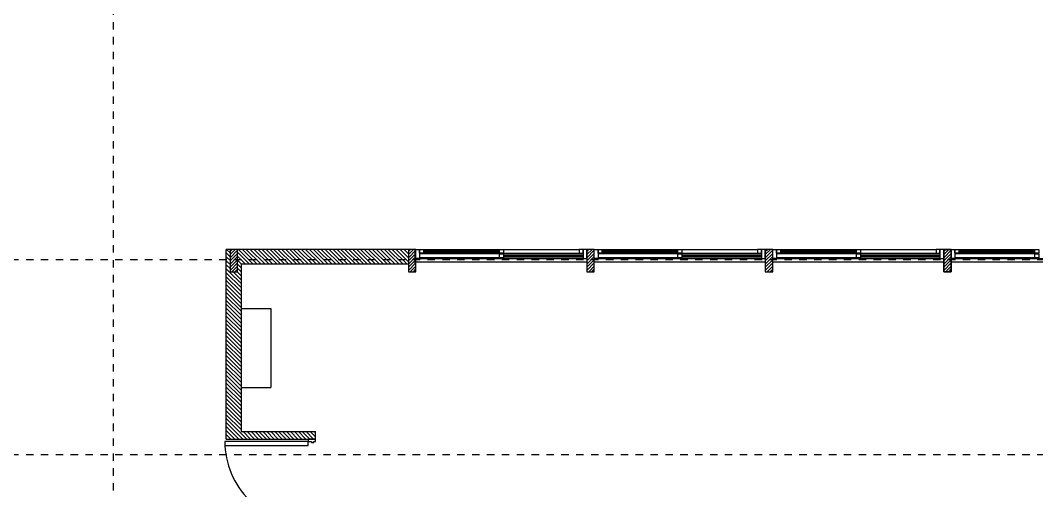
# Model space of a CAD drawing. Header units: metres. Extents: x -22 to 82, y -7 to 32.
# Drawn here: x -10.76 to 2.91, y 6.46 to 12.78 of the extents above; entities that cross this region are included whole.
import ezdxf

# ---------------------------------------------------------------- set-up
doc = ezdxf.new("R2010")
doc.units = ezdxf.units.M
doc.header["$LTSCALE"] = 2
doc.header["$MEASUREMENT"] = 0
doc.linetypes.add('BORDER', pattern=[44.45, 12.7, -6.35, 12.7, -6.35, 0, -6.35])
doc.linetypes.add('DASHDOT', pattern=[25.4, 12.7, -6.35, 0, -6.35])
doc.layers.add('ZLINEA_DE_EJES', color=6, linetype='BORDER')
doc.layers.add('ZSILUETAEDIFICIO', color=253, linetype='CONTINUOUS')

msp = doc.modelspace()

# ---------------------------------------------------------------- hatches: boundary and pattern name
at = {"layer": 'ZSILUETAEDIFICIO'}
h = msp.add_hatch(dxfattribs=at)
h.set_pattern_fill('_USER', color=256, scale=0.03, angle=225, pattern_type=0)
h.set_pattern_definition([(225, (-5.49437, 8.558854), (0.0212132, -0.0212132), [])])
h.paths.add_polyline_path([(-7.844, 9.7), (-7.944, 9.7), (-7.944, 9.4), (-7.844, 9.4)])
h = msp.add_hatch(dxfattribs=at)
h.set_pattern_fill('_USER', color=256, scale=0.03, angle=225, pattern_type=0)
h.set_pattern_definition([(225, (-3.09437, 8.558854), (0.0212132, -0.0212132), [])])
h.paths.add_polyline_path([(-5.444, 9.7), (-5.544, 9.7), (-5.544, 9.4), (-5.444, 9.4)])
h = msp.add_hatch(dxfattribs=at)
h.set_pattern_fill('_USER', color=256, scale=0.03, angle=225, pattern_type=0)
h.set_pattern_definition([(225, (-0.69437, 8.558856), (0.0212132, -0.0212132), [])])
h.paths.add_polyline_path([(-3.044, 9.7), (-3.144, 9.7), (-3.144, 9.4), (-3.044, 9.4)])
h = msp.add_hatch(dxfattribs=at)
h.set_pattern_fill('_USER', color=256, scale=0.03, angle=225, pattern_type=0)
h.set_pattern_definition([(225, (1.70563, 8.558854), (0.0212132, -0.0212132), [])])
h.paths.add_polyline_path([(-0.644, 9.7), (-0.744, 9.7), (-0.744, 9.4), (-0.644, 9.4)])
h = msp.add_hatch(dxfattribs=at)
h.set_pattern_fill('_USER', color=256, scale=0.03, angle=225, pattern_type=0)
h.set_pattern_definition([(225, (4.10563, 8.558854), (0.0212132, -0.0212132), [])])
h.paths.add_polyline_path([(1.756, 9.7), (1.656, 9.7), (1.656, 9.4), (1.756, 9.4)])

# ---------------------------------------------------------------- linework, layer by layer
at = {"layer": 'ZLINEA_DE_EJES', "linetype": 'DASHDOT', "ltscale": 0.001}
for p, q in [((-9.515, 30.357, 0), (-9.515, -5.109, 0)), ((-20.688, 9.564, 0), (33.382, 9.564, 0)), ((-20.688, 6.94, 0), (33.382, 6.94, 0))]:
    msp.add_line(p, q, dxfattribs=at)
at = {"layer": 'ZSILUETAEDIFICIO'}
for p, q in [((-7.994, 7.15, 0), (-7.994, 9.7, 0)), ((-5.444, 9.7, 0), (-7.994, 9.7, 0)), ((-5.457, 9.7, 0), (-5.457, 9.5)), ((-5.457, 9.7, 0), (-5.457, 9.5)), ((-5.444, 9.4, 0), (-5.444, 9.7, 0)), ((-4.319, 9.639, 0), (-5.394, 9.639, 0)), ((-4.319, 9.589, 0), (-5.394, 9.589, 0)), ((-5.394, 9.579, 0), (-3.196, 9.579, 0)), ((-5.341, 9.7, 0), (-4.319, 9.7, 0)), ((-5.341, 9.681, 0), (-4.319, 9.681, 0)), ((-5.341, 9.669, 0), (-4.319, 9.669, 0)), ((-5.341, 9.65, 0), (-4.267, 9.65, 0)), ((-4.266, 9.7, 0), (-3.248, 9.7, 0)), ((-4.266, 9.65, 0), (-3.248, 9.65, 0)), ((-4.266, 9.639, 0), (-3.196, 9.639, 0)), ((-4.266, 9.62, 0), (-3.196, 9.62, 0)), ((-4.266, 9.608, 0), (-3.196, 9.608, 0)), ((-4.266, 9.589, 0), (-3.195, 9.589, 0)), ((-3.044, 9.7, 0), (-3.144, 9.7, 0)), ((-3.144, 9.7, 0), (-3.144, 9.4, 0)), ((-3.044, 9.4, 0), (-3.044, 9.7, 0)), ((-1.919, 9.639, 0), (-2.994, 9.639, 0)), ((-1.919, 9.589, 0), (-2.994, 9.589, 0)), ((-2.994, 9.579, 0), (-0.796, 9.579, 0)), ((-2.941, 9.7, 0), (-1.919, 9.7, 0)), ((-2.941, 9.681, 0), (-1.919, 9.681, 0)), ((-2.941, 9.669, 0), (-1.919, 9.669, 0)), ((-2.941, 9.65, 0), (-1.867, 9.65, 0)), ((-1.866, 9.7, 0), (-0.848, 9.7, 0)), ((-1.866, 9.65, 0), (-0.848, 9.65, 0)), ((-1.866, 9.639, 0), (-0.796, 9.639, 0)), ((-1.866, 9.62, 0), (-0.796, 9.62, 0)), ((-1.866, 9.608, 0), (-0.796, 9.608, 0)), ((-1.866, 9.589, 0), (-0.795, 9.589, 0)), ((-0.644, 9.7, 0), (-0.744, 9.7, 0)), ((-0.744, 9.7, 0), (-0.744, 9.4, 0)), ((-0.644, 9.4, 0), (-0.644, 9.7, 0)), ((0.481, 9.639, 0), (-0.594, 9.639, 0)), ((0.481, 9.589, 0), (-0.594, 9.589, 0)), ((-0.594, 9.579, 0), (1.604, 9.579, 0)), ((-0.541, 9.7, 0), (0.481, 9.7, 0)), ((-0.541, 9.681, 0), (0.481, 9.681, 0)), ((-0.541, 9.669, 0), (0.481, 9.669, 0)), ((-0.541, 9.65, 0), (0.533, 9.65, 0)), ((0.534, 9.7, 0), (1.552, 9.7, 0)), ((0.534, 9.65, 0), (1.552, 9.65, 0)), ((0.534, 9.639, 0), (1.604, 9.639, 0)), ((0.534, 9.62, 0), (1.604, 9.62, 0)), ((0.534, 9.608, 0), (1.604, 9.608, 0)), ((0.534, 9.589, 0), (1.605, 9.589, 0)), ((1.656, 9.7, 0), (1.756, 9.7, 0)), ((1.656, 9.4, 0), (1.656, 9.7, 0)), ((1.656, 9.7, 0), (1.756, 9.7, 0)), ((1.656, 9.4, 0), (1.656, 9.7, 0)), ((1.756, 9.7, 0), (1.756, 9.4, 0)), ((1.756, 9.7, 0), (1.756, 9.4, 0)), ((2.881, 9.639, 0), (1.806, 9.639, 0)), ((2.881, 9.639, 0), (1.806, 9.639, 0)), ((2.881, 9.589, 0), (1.806, 9.589, 0)), ((2.881, 9.589, 0), (1.806, 9.589, 0)), ((1.806, 9.579, 0), (4.004, 9.579, 0)), ((1.806, 9.579, 0), (4.004, 9.579, 0)), ((1.859, 9.7, 0), (2.881, 9.7, 0)), ((1.859, 9.7, 0), (2.881, 9.7, 0)), ((1.859, 9.681, 0), (2.881, 9.681, 0)), ((1.859, 9.681, 0), (2.881, 9.681, 0)), ((1.859, 9.669, 0), (2.881, 9.669, 0)), ((1.859, 9.669, 0), (2.881, 9.669, 0)), ((1.859, 9.65, 0), (2.933, 9.65, 0)), ((1.859, 9.65, 0), (2.933, 9.65, 0)), ((-7.794, 9.5, 0), (-7.794, 7.25, 0)), ((-5.544, 9.5, 0), (-7.794, 9.5, 0)), ((-5.544, 9.5, 0), (-5.544, 9.4, 0)), ((-3.144, 9.527, 0), (-5.444, 9.527, 0)), ((-0.744, 9.527, 0), (-3.044, 9.527, 0)), ((1.656, 9.527, 0), (-0.644, 9.527, 0)), ((4.056, 9.527, 0), (1.756, 9.527, 0)), ((4.056, 9.527, 0), (1.756, 9.527, 0)), ((-5.544, 9.4, 0), (-5.444, 9.4, 0)), ((-3.144, 9.4, 0), (-3.044, 9.4, 0)), ((-0.744, 9.4, 0), (-0.644, 9.4, 0)), ((1.756, 9.4, 0), (1.656, 9.4, 0)), ((1.756, 9.4, 0), (1.656, 9.4, 0)), ((-7.394, 8.905, 0), (-7.394, 7.842, 0)), ((-7.794, 7.25, 0), (-6.794, 7.25, 0)), ((-6.794, 7.15, 0), (-6.794, 7.25, 0)), ((-7.994, 7.15, 0), (-6.794, 7.15, 0))]:
    msp.add_line(p, q, dxfattribs=at)
at = {"layer": 'ZSILUETAEDIFICIO', "linetype": 'Continuous'}
for p, q in [((-7.994, 9.652), (-7.944, 9.602)), ((-7.994, 9.599), (-7.944, 9.549)), ((-7.99, 9.7), (-7.944, 9.655)), ((-7.844, 9.661), (-7.684, 9.5)), ((-7.844, 9.608), (-7.737, 9.5)), ((-7.831, 9.7), (-7.631, 9.5)), ((-7.778, 9.7), (-7.578, 9.5)), ((-7.725, 9.7), (-7.525, 9.5)), ((-7.672, 9.7), (-7.472, 9.5)), ((-7.618, 9.7), (-7.419, 9.5)), ((-7.565, 9.7), (-7.366, 9.5)), ((-7.512, 9.7), (-7.312, 9.5)), ((-7.459, 9.7), (-7.259, 9.5)), ((-7.406, 9.7), (-7.206, 9.5)), ((-7.353, 9.7), (-7.153, 9.5)), ((-7.3, 9.7), (-7.1, 9.5)), ((-7.247, 9.7), (-7.047, 9.5)), ((-7.194, 9.7), (-6.994, 9.5)), ((-7.141, 9.7), (-6.941, 9.5)), ((-7.088, 9.7), (-6.888, 9.5)), ((-7.035, 9.7), (-6.835, 9.5)), ((-6.982, 9.7), (-6.782, 9.5)), ((-6.929, 9.7), (-6.729, 9.5)), ((-6.876, 9.7), (-6.676, 9.5)), ((-6.823, 9.7), (-6.623, 9.5)), ((-6.77, 9.7), (-6.57, 9.5)), ((-6.717, 9.7), (-6.517, 9.5)), ((-6.664, 9.7), (-6.464, 9.5)), ((-6.611, 9.7), (-6.411, 9.5)), ((-6.558, 9.7), (-6.358, 9.5)), ((-6.505, 9.7), (-6.305, 9.5)), ((-6.452, 9.7), (-6.252, 9.5)), ((-6.399, 9.7), (-6.199, 9.5)), ((-6.346, 9.7), (-6.146, 9.5)), ((-6.293, 9.7), (-6.093, 9.5)), ((-6.24, 9.7), (-6.04, 9.5)), ((-6.187, 9.7), (-5.987, 9.5)), ((-6.134, 9.7), (-5.934, 9.5)), ((-6.081, 9.7), (-5.881, 9.5)), ((-6.027, 9.7), (-5.828, 9.5)), ((-5.974, 9.7), (-5.775, 9.5)), ((-5.921, 9.7), (-5.721, 9.5)), ((-5.868, 9.7), (-5.668, 9.5)), ((-5.815, 9.7), (-5.615, 9.5)), ((-5.762, 9.7), (-5.562, 9.5)), ((-5.709, 9.7), (-5.544, 9.535)), ((-5.656, 9.7), (-5.544, 9.588)), ((-5.603, 9.7), (-5.544, 9.641)), ((-5.55, 9.7), (-5.544, 9.694)), ((-7.994, 9.546), (-7.944, 9.496)), ((-7.994, 9.493), (-7.944, 9.443)), ((-7.994, 9.44), (-7.955, 9.4)), ((-7.844, 9.555), (-7.79, 9.5)), ((-7.844, 9.502), (-7.843, 9.5)), ((-7.844, 9.449), (-7.796, 9.4)), ((-7.843, 9.5), (-7.794, 9.452)), ((-7.994, 9.386), (-7.794, 9.186)), ((-7.994, 9.333), (-7.794, 9.133)), ((-7.955, 9.4), (-7.794, 9.24)), ((-7.902, 9.4), (-7.794, 9.293)), ((-7.849, 9.4), (-7.794, 9.346)), ((-7.796, 9.4), (-7.794, 9.399)), ((-7.994, 9.28), (-7.794, 9.08)), ((-7.994, 9.227), (-7.794, 9.027)), ((-7.994, 9.174), (-7.794, 8.974)), ((-7.994, 9.121), (-7.794, 8.921)), ((-7.994, 9.068), (-7.794, 8.868)), ((-7.994, 9.015), (-7.794, 8.815)), ((-7.994, 8.962), (-7.794, 8.762)), ((-7.994, 8.909), (-7.794, 8.709)), ((-7.794, 8.905), (-7.394, 8.905)), ((-7.994, 8.856), (-7.794, 8.656)), ((-7.994, 8.803), (-7.794, 8.603)), ((-7.994, 8.75), (-7.794, 8.55)), ((-7.994, 8.697), (-7.794, 8.497)), ((-7.994, 8.644), (-7.794, 8.444)), ((-7.994, 8.591), (-7.794, 8.391)), ((-7.994, 8.538), (-7.794, 8.338)), ((-7.994, 8.485), (-7.794, 8.285)), ((-7.994, 8.432), (-7.794, 8.232)), ((-7.994, 8.379), (-7.794, 8.179)), ((-7.994, 8.326), (-7.794, 8.126)), ((-7.994, 8.273), (-7.794, 8.073)), ((-7.994, 8.22), (-7.794, 8.02)), ((-7.994, 8.167), (-7.794, 7.967)), ((-7.994, 8.114), (-7.794, 7.914)), ((-7.994, 8.061), (-7.794, 7.861)), ((-7.994, 8.008), (-7.794, 7.808)), ((-7.994, 7.955), (-7.794, 7.755)), ((-7.994, 7.902), (-7.794, 7.702)), ((-7.994, 7.849), (-7.794, 7.649)), ((-7.994, 7.795), (-7.794, 7.596)), ((-7.794, 7.842), (-7.394, 7.842)), ((-7.994, 7.742), (-7.794, 7.542)), ((-7.994, 7.689), (-7.794, 7.489)), ((-7.994, 7.636), (-7.794, 7.436)), ((-7.994, 7.583), (-7.794, 7.383)), ((-7.994, 7.53), (-7.794, 7.33)), ((-7.994, 7.477), (-7.794, 7.277)), ((-7.994, 7.424), (-7.794, 7.224)), ((-7.994, 7.371), (-7.794, 7.171)), ((-7.994, 7.318), (-7.826, 7.15)), ((-7.994, 7.265), (-7.879, 7.15)), ((-7.767, 7.25), (-7.667, 7.15)), ((-7.714, 7.25), (-7.614, 7.15)), ((-7.661, 7.25), (-7.561, 7.15)), ((-7.608, 7.25), (-7.508, 7.15)), ((-7.555, 7.25), (-7.455, 7.15)), ((-7.502, 7.25), (-7.402, 7.15)), ((-7.449, 7.25), (-7.349, 7.15)), ((-7.396, 7.25), (-7.296, 7.15)), ((-7.343, 7.25), (-7.243, 7.15)), ((-7.29, 7.25), (-7.19, 7.15)), ((-7.237, 7.25), (-7.137, 7.15)), ((-7.184, 7.25), (-7.084, 7.15)), ((-7.131, 7.25), (-7.031, 7.15)), ((-7.078, 7.25), (-6.978, 7.15)), ((-7.025, 7.25), (-6.925, 7.15)), ((-6.972, 7.25), (-6.872, 7.15)), ((-6.919, 7.25), (-6.819, 7.15)), ((-6.866, 7.25), (-6.794, 7.179)), ((-6.812, 7.25), (-6.794, 7.232)), ((-7.994, 7.212), (-7.932, 7.15)), ((-7.994, 7.159), (-7.985, 7.15)), ((-7.794, 7.224), (-7.72, 7.15)), ((-7.794, 7.171), (-7.773, 7.15))]:
    msp.add_line(p, q, dxfattribs=at)
at = {"layer": 'ZSILUETAEDIFICIO'}
for points in [[(-7.844, 9.7), (-7.944, 9.7), (-7.944, 9.4), (-7.844, 9.4)], [(-5.444, 9.7), (-5.544, 9.7), (-5.544, 9.4), (-5.444, 9.4)], [(-3.044, 9.7), (-3.144, 9.7), (-3.144, 9.4), (-3.044, 9.4)]]:
    msp.add_lwpolyline(points, close=True, dxfattribs=at)
at = {"layer": 'ZSILUETAEDIFICIO', "elevation": 0}
for points in [[(-5.444, 9.7), (-5.394, 9.7), (-5.394, 9.579), (-5.444, 9.579)], [(-5.394, 9.7), (-5.341, 9.7), (-5.341, 9.65), (-5.394, 9.65)], [(-4.319, 9.7), (-4.266, 9.7), (-4.266, 9.65), (-4.319, 9.65)], [(-4.319, 9.639), (-4.266, 9.639), (-4.266, 9.589), (-4.319, 9.589)], [(-3.195, 9.7), (-3.248, 9.7), (-3.248, 9.65), (-3.195, 9.65)], [(-3.144, 9.7), (-3.195, 9.7), (-3.195, 9.579), (-3.144, 9.579)], [(-3.044, 9.7), (-2.994, 9.7), (-2.994, 9.579), (-3.044, 9.579)], [(-2.994, 9.7), (-2.941, 9.7), (-2.941, 9.65), (-2.994, 9.65)], [(-1.919, 9.7), (-1.866, 9.7), (-1.866, 9.65), (-1.919, 9.65)], [(-1.919, 9.639), (-1.866, 9.639), (-1.866, 9.589), (-1.919, 9.589)], [(-0.795, 9.7), (-0.848, 9.7), (-0.848, 9.65), (-0.795, 9.65)], [(-0.744, 9.7), (-0.795, 9.7), (-0.795, 9.579), (-0.744, 9.579)], [(-0.644, 9.7), (-0.744, 9.7), (-0.744, 9.4), (-0.644, 9.4)], [(-0.644, 9.7), (-0.594, 9.7), (-0.594, 9.579), (-0.644, 9.579)], [(-0.594, 9.7), (-0.541, 9.7), (-0.541, 9.65), (-0.594, 9.65)], [(0.481, 9.7), (0.534, 9.7), (0.534, 9.65), (0.481, 9.65)], [(0.481, 9.639), (0.534, 9.639), (0.534, 9.589), (0.481, 9.589)], [(1.605, 9.7), (1.552, 9.7), (1.552, 9.65), (1.605, 9.65)], [(1.656, 9.7), (1.605, 9.7), (1.605, 9.579), (1.656, 9.579)], [(1.756, 9.7), (1.656, 9.7), (1.656, 9.4), (1.756, 9.4)], [(1.756, 9.7), (1.806, 9.7), (1.806, 9.579), (1.756, 9.579)], [(1.756, 9.7), (1.806, 9.7), (1.806, 9.579), (1.756, 9.579)], [(1.806, 9.7), (1.859, 9.7), (1.859, 9.65), (1.806, 9.65)], [(1.806, 9.7), (1.859, 9.7), (1.859, 9.65), (1.806, 9.65)], [(2.881, 9.7), (2.934, 9.7), (2.934, 9.65), (2.881, 9.65)], [(2.881, 9.7), (2.934, 9.7), (2.934, 9.65), (2.881, 9.65)], [(2.881, 9.639), (2.934, 9.639), (2.934, 9.589), (2.881, 9.589)], [(2.881, 9.639), (2.934, 9.639), (2.934, 9.589), (2.881, 9.589)]]:
    msp.add_lwpolyline(points, close=True, dxfattribs=at)
at = {"layer": 'ZSILUETAEDIFICIO', "linetype": 'Continuous', "elevation": 0}
for points in [[(-6.894, 7.062), (-6.894, 7.117), (-8.013, 7.117), (-8.013, 7.062)], [(-6.794, 7.147), (-6.894, 7.147), (-6.894, 7.117), (-6.848, 7.117), (-6.848, 7.104), (-6.818, 7.104), (-6.818, 7.117), (-6.794, 7.117)]]:
    msp.add_lwpolyline(points, close=True, dxfattribs=at)
at = {"layer": 'ZSILUETAEDIFICIO', "ltscale": 3}
msp.add_arc((-6.895, 7.116, 0), 1.118, 179.9651, 270.0349, dxfattribs=at)

doc.saveas('drawing.dxf')
